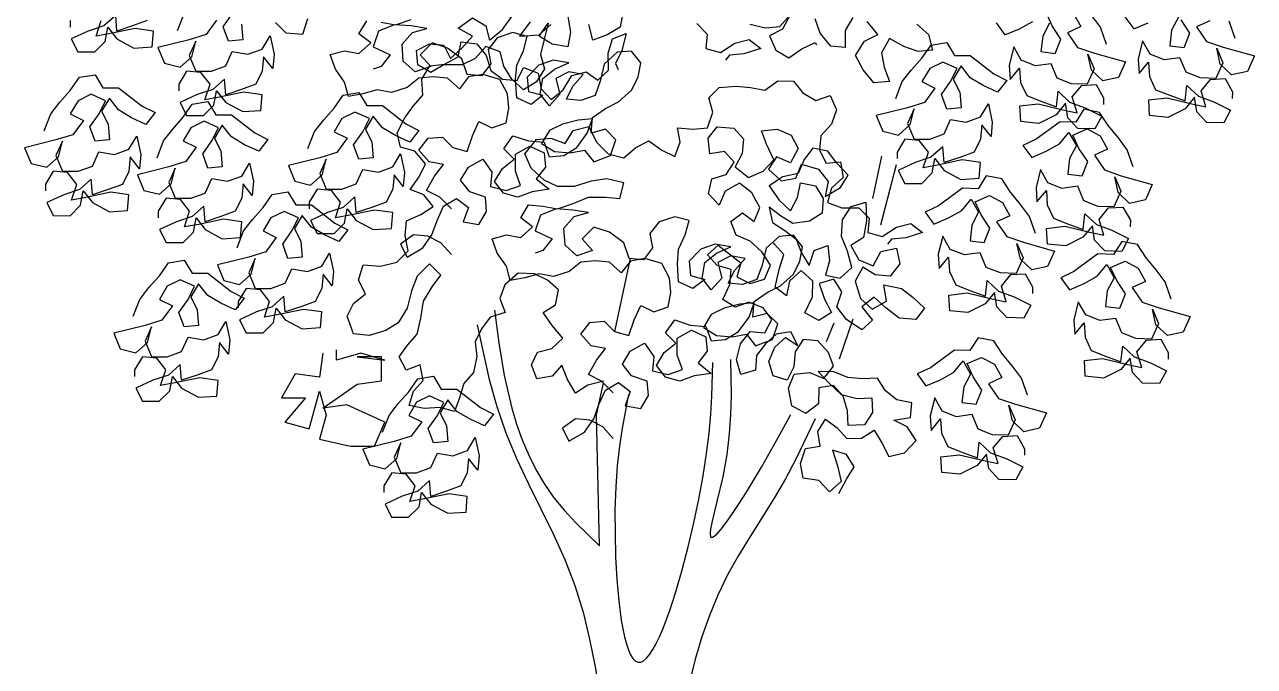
# Model space of a CAD drawing. Header units: metres. Extents: x 2.7 to 23.1, y -0.5 to 9.6.
# Drawn here: x 9.34 to 14.62, y 2.91 to 5.67 of the extents above; entities that cross this region are included whole.
import ezdxf

# ---------------------------------------------------------------- set-up
doc = ezdxf.new("R2010")
doc.units = ezdxf.units.M
doc.layers.add('ceco.net 89', color=7, linetype='Continuous')

msp = doc.modelspace()

# ---------------------------------------------------------------- linework, layer by layer
at = {"layer": 'ceco.net 89'}
for p, q in [((12.9798, 4.9207), (13.0175, 5.103)), ((13.08, 5.0655), (13.0116, 4.8068)), ((12.7796, 4.3072), (12.8134, 4.3868)), ((12.8932, 4.4026), (12.8344, 4.2306)), ((11.8048, 3.4299), (11.7923, 3.9918))]:
    msp.add_line(p, q, dxfattribs=at)
for points in [[(9.8614, 5.6844), (9.7997, 5.662), (9.7324, 5.6397), (9.7269, 5.707), (9.6764, 5.6622), (9.6091, 5.6398), (9.5362, 5.6062), (9.5642, 5.5502), (9.6371, 5.5501), (9.6819, 5.5949), (9.6932, 5.6565), (9.7324, 5.6061), (9.8052, 5.5668), (9.8837, 5.5723), (9.8894, 5.6395), (9.8109, 5.6508), (9.7044, 5.6285), (9.6427, 5.6174), (9.6652, 5.6846)], [(9.9924, 5.6413), (10.0205, 5.7141)], [(10.2671, 5.6691), (10.2726, 5.6018), (10.211, 5.5963), (10.1886, 5.6579), (10.2279, 5.7139)], [(11.9048, 5.718), (11.8936, 5.6564), (11.8375, 5.6228), (11.7758, 5.6004), (11.7591, 5.6677)], [(12.4509, 5.6699), (12.5182, 5.6531), (12.5798, 5.6586), (12.6247, 5.709), (12.591, 5.6474), (12.535, 5.6194), (12.5629, 5.5577), (12.6189, 5.5241), (12.675, 5.5632), (12.7311, 5.5912), (12.7367, 5.58)], [(13.8409, 5.7155), (13.8729, 5.6586), (13.8161, 5.6321), (13.8591, 5.5692), (13.9313, 5.5448), (14.0648, 5.5073), (14.0349, 5.4409), (13.9672, 5.426), (13.918, 5.4722), (13.9031, 5.5399), (13.9294, 5.4775), (13.8995, 5.4111), (13.8322, 5.413), (13.7713, 5.4372), (13.745, 5.4996), (13.6774, 5.4903), (13.6165, 5.5145), (13.5844, 5.5715), (13.5654, 5.4935), (13.5692, 5.4317), (13.6099, 5.481), (13.6137, 5.4192), (13.6402, 5.3624), (13.7011, 5.3383), (13.7677, 5.3139), (13.7753, 5.381), (13.8244, 5.3347), (13.891, 5.3104), (13.9629, 5.2747), (13.9332, 5.2195), (13.8604, 5.2216), (13.8169, 5.2677), (13.8074, 5.3296), (13.7668, 5.2803), (13.6928, 5.2432), (13.6145, 5.251), (13.6109, 5.3184), (13.6896, 5.3274), (13.7954, 5.3019), (13.8567, 5.289), (13.8362, 5.3568), (13.8769, 5.4061), (13.9387, 5.41), (13.9707, 5.353), (13.9699, 5.325)], [(13.7388, 5.6736), (13.7091, 5.6184), (13.7016, 5.5513), (13.7631, 5.5439), (13.7873, 5.6049), (13.7496, 5.6621), (13.7232, 5.7189)], [(13.9829, 5.5825), (13.9569, 5.6562), (13.9192, 5.7077)], [(9.5307, 5.6847), (9.5307, 5.6567)], [(10.1606, 5.686), (10.1157, 5.6244), (10.0429, 5.602), (9.9083, 5.5685), (9.9363, 5.5012), (10.0035, 5.4844), (10.054, 5.5291), (10.0709, 5.5964), (10.0428, 5.5348), (10.0708, 5.4675), (10.138, 5.4674), (10.1997, 5.4898), (10.2278, 5.5514), (10.295, 5.5401), (10.3567, 5.5625), (10.3904, 5.6185), (10.4071, 5.54), (10.4014, 5.4784), (10.3623, 5.5289), (10.3566, 5.4672), (10.3285, 5.4112), (10.2668, 5.3888), (10.1996, 5.3665), (10.194, 5.4337), (10.1435, 5.3889), (10.0763, 5.3666), (10.0034, 5.333), (10.0313, 5.277), (10.1042, 5.2769), (10.1491, 5.3217), (10.1603, 5.3833), (10.1995, 5.3329), (10.2724, 5.2936), (10.3508, 5.2991), (10.3565, 5.3663), (10.278, 5.3776), (10.1715, 5.3553), (10.1099, 5.3441), (10.1324, 5.4114), (10.0932, 5.4619), (10.0315, 5.4675), (9.9978, 5.4115), (9.9978, 5.3835)], [(10.4128, 5.6768), (10.4576, 5.632), (10.5304, 5.6263), (10.5529, 5.6935)], [(11.1691, 4.8765), (11.1187, 4.927), (11.0627, 4.9551), (11.0964, 5.0167), (11.1356, 5.0671), (11.074, 5.0784), (11.0292, 5.1289), (11.0685, 5.1793), (11.1301, 5.1848), (11.1749, 5.14), (11.2366, 5.1231), (11.2591, 5.1903), (11.2871, 5.2519), (11.3432, 5.2239), (11.4048, 5.2462), (11.4161, 5.3079), (11.4105, 5.3695), (11.377, 5.4312), (11.3041, 5.4537), (11.2425, 5.4425), (11.2032, 5.3921), (11.1528, 5.437), (11.0911, 5.4427), (11.0295, 5.4371), (10.979, 5.398), (10.9117, 5.3756), (10.8501, 5.3869), (10.7884, 5.3701), (10.7268, 5.3589), (10.71, 5.4206), (10.6708, 5.4767), (10.6485, 5.5384), (10.7101, 5.5551), (10.7718, 5.5439), (10.8222, 5.5887), (10.7718, 5.6279), (10.8055, 5.684)], [(11.1689, 4.6804), (11.1241, 4.7309), (11.0681, 4.7589), (11.0064, 4.7646), (10.9504, 4.7254), (10.9783, 4.6693), (11.0456, 4.7085), (11.0849, 4.7645), (11.1074, 4.8261), (11.1355, 4.8878), (11.1915, 4.9214), (11.242, 4.8821), (11.2195, 4.8204), (11.2867, 4.8092), (11.3204, 4.8652), (11.3149, 4.9268), (11.2476, 4.9493), (11.2084, 4.9998), (11.2421, 5.0558), (11.3038, 5.0894), (11.343, 5.0333), (11.3373, 4.9717), (11.4046, 4.9548), (11.4662, 4.9771), (11.4439, 5.0388), (11.4439, 5.1117), (11.5056, 5.1453), (11.5672, 5.1172), (11.5728, 5.0555), (11.5335, 5.0051), (11.5895, 4.9602), (11.5166, 4.9491), (11.455, 4.9267), (11.3933, 4.9436), (11.3542, 4.9941), (11.3878, 5.0501), (11.4383, 5.0893), (11.3935, 5.1341), (11.4328, 5.1902), (11.5, 5.1677), (11.5673, 5.162), (11.5896, 5.1003), (11.6513, 5.1059), (11.7074, 5.1395), (11.7523, 5.2011), (11.7748, 5.2627), (11.7131, 5.2572), (11.6458, 5.2404), (11.5898, 5.2124), (11.5561, 5.1564), (11.6121, 5.1227), (11.6793, 5.1171), (11.741, 5.1282), (11.7802, 5.0777), (11.8531, 5.1057), (11.8756, 5.1729), (11.8308, 5.2178), (11.7691, 5.2011), (11.7748, 5.2683), (11.8308, 5.3075), (11.8869, 5.3355), (11.943, 5.3859), (11.9711, 5.4419), (11.9824, 5.5035), (11.9432, 5.554), (11.8815, 5.5485), (11.8254, 5.4981), (11.8085, 5.4252), (11.7861, 5.3636), (11.7244, 5.3412), (11.6627, 5.3469), (11.6908, 5.4029), (11.7357, 5.4533), (11.6741, 5.4646), (11.618, 5.4366), (11.6347, 5.3693), (11.5898, 5.3189), (11.5507, 5.3694), (11.5619, 5.4366), (11.6124, 5.4758), (11.6741, 5.5038), (11.6068, 5.5151), (11.5452, 5.4927), (11.4947, 5.4423), (11.5002, 5.3807), (11.5619, 5.3638), (11.5114, 5.3246), (11.4498, 5.3527), (11.4442, 5.4312), (11.4499, 5.4928), (11.478, 5.5544), (11.4948, 5.6161), (11.4332, 5.6329), (11.3659, 5.6106), (11.3266, 5.5602), (11.3378, 5.4985), (11.2985, 5.4481), (11.2369, 5.4538), (11.2145, 5.521), (11.1529, 5.5659), (11.0857, 5.5884), (11.0352, 5.538), (11.08, 5.4875), (11.0127, 5.4652), (10.9623, 5.5101), (10.9568, 5.5829), (11.0016, 5.6333), (11.0633, 5.6501), (10.9961, 5.6614), (10.9232, 5.667), (10.8559, 5.6391), (10.8334, 5.5718), (10.9063, 5.5381), (10.867, 5.4877), (10.8334, 5.4765)], [(10.8672, 5.6783), (10.9288, 5.667), (10.9961, 5.6894)], [(11.6694, 5.7014), (11.6806, 5.6342), (11.6693, 5.5725), (11.6021, 5.5838), (11.546, 5.6175), (11.5853, 5.6735), (11.5516, 5.539), (11.5683, 5.4773), (11.5346, 5.4213), (11.4786, 5.3877), (11.4282, 5.4326), (11.3946, 5.4887), (11.3778, 5.5504), (11.3162, 5.5728), (11.2713, 5.5224), (11.2152, 5.4945), (11.1368, 5.4945), (11.0807, 5.461), (11.0247, 5.4946), (11.0191, 5.5563), (11.0752, 5.5843), (11.1369, 5.5786), (11.1648, 5.5225), (11.2153, 5.5673), (11.2602, 5.6177), (11.1986, 5.6514), (11.2603, 5.6962), (11.3163, 5.6625), (11.333, 5.6008), (11.3891, 5.6456), (11.4284, 5.7016)], [(11.5069, 5.6792), (11.462, 5.6175), (11.546, 5.6231), (11.5965, 5.6679)], [(12.2235, 5.6714), (12.2683, 5.6266), (12.2626, 5.5649), (12.3243, 5.548), (12.386, 5.5872), (12.4476, 5.604), (12.498, 5.5647), (12.4252, 5.5423), (12.3635, 5.5368), (12.3467, 5.5144)], [(12.8937, 5.6975), (12.8601, 5.6415), (12.86, 5.5687), (12.7983, 5.5743), (12.7536, 5.6304), (12.7312, 5.6921)], [(13.1683, 5.6693), (13.2187, 5.6244), (13.2355, 5.5571), (13.1738, 5.5516), (13.1122, 5.574), (13.0506, 5.6077), (13.0169, 5.5461), (13.0281, 5.4844), (13.0504, 5.4228), (12.9832, 5.4172), (12.9384, 5.4733), (12.9048, 5.535), (12.9441, 5.5966), (13.0002, 5.6246), (12.9554, 5.6807)], [(13.5089, 5.6746), (13.5467, 5.623), (13.6091, 5.6493), (13.6661, 5.6813)], [(14.0625, 5.7001), (14.1002, 5.6486), (14.1627, 5.6748)], [(14.4265, 5.6841), (14.3696, 5.6577), (14.4127, 5.5948), (14.4849, 5.5703), (14.6184, 5.5328), (14.5885, 5.4664), (14.5207, 5.4515), (14.4716, 5.4978), (14.4567, 5.5655), (14.483, 5.5031), (14.453, 5.4366), (14.3858, 5.4386), (14.3248, 5.4627), (14.2986, 5.5251), (14.231, 5.5159), (14.17, 5.54), (14.138, 5.597), (14.119, 5.5191), (14.1228, 5.4573), (14.1635, 5.5066), (14.1673, 5.4448), (14.1937, 5.388), (14.2547, 5.3638), (14.3213, 5.3395), (14.3288, 5.4065), (14.378, 5.3603), (14.4446, 5.3359), (14.5164, 5.3003), (14.4868, 5.245), (14.414, 5.2471), (14.3704, 5.2932), (14.361, 5.3552), (14.3203, 5.3059), (14.2464, 5.2687), (14.1681, 5.2766), (14.1644, 5.3439), (14.2432, 5.3529), (14.349, 5.3275), (14.4103, 5.3145), (14.3898, 5.3824), (14.4305, 5.4317), (14.4923, 5.4355), (14.5243, 5.3785), (14.5235, 5.3505)], [(14.2923, 5.6991), (14.2627, 5.6439), (14.2552, 5.5769), (14.3166, 5.5695), (14.3408, 5.6305), (14.3032, 5.6876)], [(14.5364, 5.6081), (14.5105, 5.6817)], [(11.8236, 4.1361), (11.7544, 4.119), (11.7014, 4.0855), (11.666, 4.1462), (11.6431, 4.2058), (11.6017, 4.1588), (11.5353, 4.1465), (11.5124, 4.2062), (11.5395, 4.2618), (11.601, 4.2771), (11.6473, 4.3211), (11.6013, 4.3751), (11.563, 4.431), (11.6159, 4.4645), (11.6286, 4.5288), (11.5816, 4.5703), (11.526, 4.5973), (11.4558, 4.6004), (11.3989, 4.5496), (11.3767, 4.491), (11.3996, 4.4314), (11.3351, 4.4114), (11.2985, 4.3615), (11.2714, 4.3058), (11.2789, 4.2424), (11.2634, 4.1732), (11.2219, 4.1262), (11.2044, 4.0647), (11.1822, 4.0062), (11.1207, 4.0236), (11.0524, 4.019), (10.9881, 4.0317), (11.0055, 4.0931), (11.047, 4.1401), (11.0347, 4.2065), (10.975, 4.1836), (10.9444, 4.2413), (10.9811, 4.2912), (11.0225, 4.3382), (11.0381, 4.4074), (11.0489, 4.4794), (11.0865, 4.5418), (11.1232, 4.5917), (11.0743, 4.6409), (11.0222, 4.5872), (10.9971, 4.5238), (10.9786, 4.4498), (10.941, 4.3875), (10.888, 4.354), (10.8159, 4.332), (10.7486, 4.3399), (10.7219, 4.415), (10.749, 4.4706), (10.8, 4.5118), (10.7694, 4.5696), (10.7898, 4.6359), (10.8647, 4.6299), (10.934, 4.647), (10.9831, 4.6959), (10.9708, 4.7622), (10.9758, 4.8247), (11.0383, 4.8524), (11.0913, 4.8859), (11.0501, 4.937), (10.9915, 4.9592), (11.0311, 5.0139), (11.0582, 5.0696), (11.0122, 5.1235), (10.9507, 5.141), (10.9355, 5.2026), (10.9683, 5.2678), (11.005, 5.3177), (11.0465, 5.3647), (11.0418, 5.433), (11.0766, 5.4906), (11.14, 5.4981), (11.1978, 5.5287), (11.2105, 5.593), (11.2777, 5.5852), (11.3189, 5.5341), (11.3389, 5.4697), (11.3888, 5.433), (11.4513, 5.428), (11.4784, 5.4837), (11.5417, 5.4585), (11.554, 5.3922), (11.5981, 5.3459), (11.6492, 5.3871), (11.6868, 5.4495), (11.7484, 5.4647), (11.7983, 5.4281), (11.8445, 5.4721), (11.8428, 5.5452), (11.8603, 5.6067), (11.9199, 5.6296), (11.9015, 5.5556), (11.8744, 5.4999), (11.8849, 5.474)], [(13.0779, 5.35), (13.106, 5.4228), (13.1453, 5.4732), (13.1902, 5.5236), (13.2295, 5.5796), (13.2967, 5.5908), (13.3303, 5.5347), (13.3976, 5.5346), (13.4984, 5.4561), (13.5544, 5.428), (13.5151, 5.3776), (13.4535, 5.4057), (13.3975, 5.4394), (13.3583, 5.4898), (13.3246, 5.4338), (13.3526, 5.3778), (13.3581, 5.3105), (13.2965, 5.3049), (13.2741, 5.3666), (13.3134, 5.4226), (13.3415, 5.4786), (13.2798, 5.5067), (13.2238, 5.4788), (13.1901, 5.4227), (13.2461, 5.3947), (13.2012, 5.3331), (13.1283, 5.3107), (12.9938, 5.2772), (13.0217, 5.2099), (13.089, 5.193), (13.1395, 5.2378), (13.1563, 5.3051), (13.1283, 5.2434), (13.1562, 5.1762), (13.2235, 5.1761), (13.2852, 5.1985), (13.3132, 5.2601), (13.3805, 5.2488), (13.4422, 5.2712), (13.4758, 5.3272), (13.4926, 5.2487), (13.4869, 5.1871), (13.4477, 5.2375), (13.4421, 5.1759), (13.414, 5.1199), (13.3523, 5.0975), (13.285, 5.0752), (13.2795, 5.1424), (13.229, 5.0976), (13.1617, 5.0753), (13.0888, 5.0417), (13.1168, 4.9856), (13.1897, 4.9856), (13.2346, 5.0304), (13.2458, 5.092), (13.285, 5.0415), (13.3578, 5.0022), (13.4363, 5.0078), (13.442, 5.075), (13.3635, 5.0863), (13.257, 5.064), (13.1953, 5.0528), (13.2178, 5.1201), (13.1786, 5.1705), (13.117, 5.1762), (13.0833, 5.1202), (13.0833, 5.0922)], [(9.4197, 5.2115), (9.4478, 5.2843), (9.4871, 5.3347), (9.532, 5.3851), (9.5712, 5.4412), (9.6385, 5.4523), (9.6721, 5.3962), (9.7393, 5.3962), (9.8402, 5.3176), (9.8962, 5.2895), (9.8569, 5.2391), (9.7953, 5.2672), (9.7393, 5.3009), (9.7001, 5.3514), (9.6664, 5.2953), (9.6944, 5.2393), (9.6999, 5.172), (9.6383, 5.1665), (9.6159, 5.2281), (9.6552, 5.2841), (9.6832, 5.3402), (9.6216, 5.3682), (9.5655, 5.3403), (9.5319, 5.2843), (9.5879, 5.2562), (9.543, 5.1946), (9.4701, 5.1722), (9.3356, 5.1387), (9.3635, 5.0714), (9.4308, 5.0546), (9.4813, 5.0993), (9.4981, 5.1666), (9.4701, 5.105), (9.498, 5.0377), (9.5653, 5.0376), (9.6269, 5.06), (9.655, 5.1216), (9.7223, 5.1103), (9.7839, 5.1327), (9.8176, 5.1887), (9.8344, 5.1102), (9.8287, 5.0486), (9.7895, 5.0991), (9.7839, 5.0374), (9.7558, 4.9814), (9.6941, 4.959), (9.6268, 4.9367), (9.6213, 5.0039), (9.5708, 4.9591), (9.5035, 4.9368), (9.4306, 4.9032), (9.4586, 4.8472), (9.5315, 4.8471), (9.5763, 4.8919), (9.5876, 4.9535), (9.6268, 4.903), (9.6996, 4.8637), (9.7781, 4.8693), (9.7838, 4.9365), (9.7053, 4.9478), (9.5988, 4.9255), (9.5371, 4.9143), (9.5596, 4.9816), (9.5204, 5.0321), (9.4588, 5.0377), (9.4251, 4.9817), (9.4251, 4.9537)], [(11.8644, 4.0864), (11.814, 4.1369), (11.7579, 4.165), (11.7916, 4.2266), (11.8309, 4.277), (11.7693, 4.2883), (11.7245, 4.3387), (11.7638, 4.3891), (11.8254, 4.3947), (11.8702, 4.3498), (11.9318, 4.3329), (11.9543, 4.4002), (11.9824, 4.4618), (12.0384, 4.4337), (12.1001, 4.4561), (12.1114, 4.5177), (12.1058, 4.5794), (12.0722, 4.6411), (11.9994, 4.6636), (11.9377, 4.6524), (11.8985, 4.602), (11.8481, 4.6469), (11.7864, 4.6526), (11.7248, 4.647), (11.6743, 4.6078), (11.607, 4.5855), (11.5454, 4.5967), (11.4837, 4.58), (11.422, 4.5688), (11.4053, 4.6305), (11.3661, 4.6866), (11.3437, 4.7482), (11.4054, 4.765), (11.467, 4.7537), (11.5175, 4.7985), (11.4671, 4.8378), (11.5008, 4.8938), (11.5624, 4.8882), (11.6241, 4.8769), (11.6914, 4.8992), (11.7586, 4.9272), (11.8315, 4.9271), (11.8931, 4.9215), (11.91, 4.9887), (11.8372, 5.0056), (11.7699, 4.9945), (11.697, 4.9721), (11.6242, 4.9722), (11.5681, 5.0002), (11.5121, 5.0507), (11.4842, 5.1124), (11.5347, 5.174), (11.5963, 5.1796), (11.658, 5.1571), (11.6916, 5.2131), (11.7589, 5.2299), (11.7925, 5.1626), (11.8429, 5.1121), (11.9101, 5.0952), (11.9606, 5.14), (12.0167, 5.168), (12.0727, 5.1287), (12.1287, 5.1006), (12.1512, 5.1622), (12.14, 5.2239), (12.2073, 5.2182), (12.2689, 5.2238), (12.2914, 5.291), (12.2747, 5.3527), (12.3195, 5.3975), (12.3924, 5.403), (12.4541, 5.3974), (12.5157, 5.3861), (12.5718, 5.4253), (12.639, 5.4252), (12.6782, 5.3747), (12.7342, 5.3411), (12.7959, 5.3634), (12.8239, 5.3018), (12.8014, 5.2401), (12.7565, 5.1897), (12.7509, 5.1281), (12.7788, 5.072), (12.8405, 5.0775), (12.8516, 5.0103), (12.8012, 4.9655), (12.7843, 4.9039), (12.8459, 4.8814), (12.9188, 4.8813), (12.9636, 4.8364), (12.9579, 4.7748), (13.0196, 4.7579), (13.0812, 4.7971), (13.1429, 4.8138), (13.1933, 4.7746), (13.1204, 4.7522), (13.0588, 4.7467), (13.0419, 4.7243)], [(9.9044, 5.0959), (9.9324, 5.1687), (9.9717, 5.2191), (10.0166, 5.2695), (10.0559, 5.3255), (10.1232, 5.3367), (10.1567, 5.2806), (10.224, 5.2805), (10.3248, 5.202), (10.3808, 5.1739), (10.3416, 5.1235), (10.2799, 5.1516), (10.2239, 5.1853), (10.1847, 5.2357), (10.151, 5.1797), (10.179, 5.1237), (10.1846, 5.0564), (10.1229, 5.0508), (10.1005, 5.1125), (10.1398, 5.1685), (10.1679, 5.2245), (10.1063, 5.2526), (10.0502, 5.2247), (10.0165, 5.1686), (10.0725, 5.1406), (10.0276, 5.079), (9.9548, 5.0566), (9.8202, 5.0231), (9.8482, 4.9558), (9.9154, 4.9389), (9.9659, 4.9837), (9.9828, 5.051), (9.9547, 4.9893), (9.9827, 4.9221), (10.0499, 4.922), (10.1116, 4.9444), (10.1397, 5.006), (10.2069, 4.9947), (10.2686, 5.0171), (10.3023, 5.0731), (10.319, 4.9946), (10.3134, 4.933), (10.2742, 4.9834), (10.2685, 4.9218), (10.2404, 4.8658), (10.1788, 4.8434), (10.1115, 4.8211), (10.1059, 4.8883), (10.0555, 4.8435), (9.9882, 4.8212), (9.9153, 4.7876), (9.9433, 4.7315), (10.0161, 4.7315), (10.061, 4.7763), (10.0723, 4.8379), (10.1115, 4.7874), (10.1843, 4.7481), (10.2628, 4.7537), (10.2684, 4.8209), (10.19, 4.8322), (10.0834, 4.8099), (10.0218, 4.7987), (10.0443, 4.866), (10.0051, 4.9164), (9.9434, 4.9221), (9.9098, 4.8661), (9.9097, 4.8381)], [(10.5529, 5.135), (10.581, 5.2078), (10.6203, 5.2582), (10.6652, 5.3086), (10.7045, 5.3646), (10.7717, 5.3758), (10.8053, 5.3197), (10.8726, 5.3196), (10.9734, 5.2411), (11.0294, 5.213), (10.9901, 5.1626), (10.9285, 5.1907), (10.8725, 5.2244), (10.8333, 5.2748), (10.7996, 5.2188), (10.8276, 5.1627), (10.8331, 5.0955), (10.7715, 5.0899), (10.7491, 5.1516), (10.7884, 5.2076), (10.8165, 5.2636), (10.7548, 5.2917), (10.6988, 5.2637), (10.6651, 5.2077), (10.7211, 5.1797), (10.6762, 5.118), (10.6033, 5.0957), (10.4688, 5.0622), (10.4968, 4.9949), (10.564, 4.978), (10.6145, 5.0228), (10.6314, 5.0901), (10.6033, 5.0284), (10.6312, 4.9611), (10.6985, 4.9611), (10.7602, 4.9834), (10.7882, 5.0451), (10.8555, 5.0338), (10.9172, 5.0562), (10.9508, 5.1122), (10.9676, 5.0337), (10.9619, 4.9721), (10.9227, 5.0225), (10.9171, 4.9609), (10.889, 4.9049), (10.8273, 4.8825), (10.7601, 4.8601), (10.7545, 4.9274), (10.704, 4.8826), (10.6367, 4.8603), (10.5639, 4.8267), (10.5918, 4.7706), (10.6647, 4.7706), (10.7096, 4.8154), (10.7208, 4.877), (10.76, 4.8265), (10.8328, 4.7872), (10.9113, 4.7927), (10.917, 4.86), (10.8385, 4.8713), (10.732, 4.849), (10.6704, 4.8378), (10.6928, 4.905), (10.6537, 4.9555), (10.592, 4.9612), (10.5583, 4.9052), (10.5583, 4.8771)], [(14.0979, 5.0566), (14.072, 5.1302), (14.0342, 5.1818), (13.9908, 5.2335), (13.9532, 5.2906), (13.8863, 5.3037), (13.8511, 5.2487), (13.7839, 5.2506), (13.6808, 5.175), (13.624, 5.1486), (13.6617, 5.0971), (13.7242, 5.1233), (13.7811, 5.1554), (13.8218, 5.2047), (13.8538, 5.1477), (13.8242, 5.0924), (13.8167, 5.0254), (13.8782, 5.018), (13.9023, 5.079), (13.8647, 5.1361), (13.8383, 5.193), (13.9007, 5.2192), (13.9559, 5.1896), (13.988, 5.1326), (13.9311, 5.1062), (13.9742, 5.0433), (14.0464, 5.0188), (14.1799, 4.9814), (14.15, 4.9149), (14.0822, 4.9), (14.0331, 4.9463), (14.0182, 5.014), (14.0445, 4.9516), (14.0145, 4.8852), (13.9473, 4.8871), (13.8863, 4.9112), (13.8601, 4.9737), (13.7925, 4.9644), (13.7315, 4.9886), (13.6995, 5.0455), (13.6805, 4.9676), (13.6843, 4.9058), (13.725, 4.9551), (13.7288, 4.8933), (13.7552, 4.8365), (13.8162, 4.8123), (13.8828, 4.788), (13.8903, 4.8551), (13.9395, 4.8088), (14.0061, 4.7845), (14.0779, 4.7488), (14.0483, 4.6936), (13.9755, 4.6956), (13.9319, 4.7417), (13.9225, 4.8037), (13.8818, 4.7544), (13.8079, 4.7172), (13.7296, 4.7251), (13.7259, 4.7925), (13.8047, 4.8014), (13.9105, 4.776), (13.9718, 4.763), (13.9513, 4.8309), (13.992, 4.8802), (14.0538, 4.884), (14.0858, 4.8271), (14.085, 4.799)], [(12.8328, 3.6546), (12.8661, 3.7154), (12.8996, 3.7683), (12.8658, 3.8225), (12.8056, 3.8399), (12.828, 3.7734), (12.8426, 3.7065), (12.7929, 3.6609), (12.7472, 3.7107), (12.6795, 3.7199), (12.669, 3.7829), (12.6902, 3.8472), (12.7533, 3.8577), (12.7428, 3.9207), (12.7764, 3.9736), (12.8255, 3.9359), (12.867, 3.89), (12.9304, 3.8925), (12.9846, 3.9264), (13.0185, 3.8722), (13.0485, 3.8139), (13.1154, 3.8285), (13.1648, 3.882), (13.1268, 3.94), (13.0701, 3.9695), (13.1411, 3.9802), (13.1465, 4.0439), (13.0825, 4.0572), (13.0334, 4.0949), (12.9995, 4.1491), (12.9361, 4.1466), (12.8725, 4.152), (12.8119, 4.1773), (12.7445, 4.1786), (12.7901, 4.1288), (12.8436, 4.0794), (12.9117, 4.0623), (12.9751, 4.0648), (12.9776, 4.0015), (12.944, 3.9486), (12.8727, 3.9457), (12.8702, 4.0091), (12.8519, 4.0718), (12.8104, 4.1178), (12.7473, 4.1073), (12.746, 4.0398), (12.6922, 3.998), (12.6314, 4.0313), (12.6165, 4.1061), (12.6418, 4.1666), (12.709, 4.1732), (12.7695, 4.1479), (12.811, 4.2011), (12.7888, 4.2597), (12.7432, 4.3094), (12.6795, 4.3148), (12.646, 4.2619), (12.6406, 4.1983), (12.6111, 4.1415), (12.5509, 4.159), (12.5325, 4.2217), (12.5579, 4.2822), (12.6038, 4.3237), (12.6567, 4.2901), (12.6266, 4.3484), (12.5636, 4.338), (12.5177, 4.2965), (12.48, 4.2474), (12.4746, 4.1837), (12.4118, 4.1653), (12.3935, 4.2281), (12.4106, 4.2962), (12.4521, 4.3494), (12.5158, 4.344), (12.5452, 4.4007), (12.5075, 4.4508), (12.447, 4.4761), (12.3884, 4.4539), (12.3355, 4.4875), (12.3647, 4.5522), (12.3701, 4.6158), (12.3099, 4.6333), (12.2684, 4.6792), (12.3143, 4.7207), (12.4125, 4.6453), (12.3951, 4.5851), (12.4518, 4.5556), (12.5145, 4.574), (12.5399, 4.6345), (12.5019, 4.6925), (12.4525, 4.7381), (12.392, 4.7635), (12.3698, 4.8221), (12.4199, 4.8598), (12.469, 4.8221), (12.4943, 4.8826), (12.4601, 4.9447), (12.4069, 4.9862), (12.3448, 4.952), (12.3194, 4.8915), (12.2738, 4.9412), (12.2871, 5.0052), (12.3499, 5.0236), (12.3835, 5.0765), (12.342, 5.1224), (12.2789, 5.112), (12.2723, 5.1791), (12.31, 5.2282), (12.3816, 5.2231), (12.4231, 5.1772), (12.4177, 5.1135), (12.3882, 5.0568), (12.4455, 5.0115), (12.508, 5.0378), (12.5536, 5.0872), (12.5232, 5.1534), (12.501, 5.212), (12.5682, 5.2187), (12.6287, 5.1933), (12.6588, 5.135), (12.6255, 5.0742), (12.565, 5.0996), (12.5314, 5.0467), (12.5849, 4.9972), (12.648, 5.0077), (12.6733, 5.0682), (12.7456, 5.0473), (12.7874, 4.9934), (12.7741, 4.9294), (12.84, 4.9677), (12.8735, 5.0206), (12.8238, 5.0742), (12.7861, 5.1242), (12.7221, 5.1375), (12.6844, 5.0884), (12.6591, 5.0279), (12.5922, 5.0134), (12.5342, 4.9754), (12.5764, 4.9136), (12.6258, 4.868), (12.6553, 4.9247), (12.6686, 4.9887), (12.7326, 4.9753), (12.7664, 4.9212), (12.7611, 4.8575), (12.7069, 4.8236), (12.6359, 4.8128), (12.583, 4.8464), (12.5339, 4.8841), (12.5485, 4.8173), (12.6014, 4.7837), (12.6505, 4.746), (12.6726, 4.6874), (12.7065, 4.6332), (12.7278, 4.6975), (12.7864, 4.7197), (12.793, 4.6525), (12.7756, 4.5923), (12.8396, 4.579), (12.8893, 4.6246), (12.8706, 4.6953), (12.8444, 4.7577), (12.8494, 4.8293), (12.8868, 4.8863), (12.9496, 4.9047), (12.9527, 4.8255), (12.9397, 4.7536), (12.8855, 4.7197), (12.9197, 4.6576), (12.9802, 4.6322), (13.0135, 4.693), (13.0804, 4.7076), (13.0949, 4.6407), (13.0534, 4.5875), (12.9897, 4.5929), (12.9368, 4.6265), (12.9036, 4.5657), (12.9264, 4.4912), (12.9758, 4.4456), (13.0379, 4.4798), (13.0271, 4.5508), (13.1031, 4.534), (13.1522, 4.4963), (13.2017, 4.4507), (13.1639, 4.4016), (13.0924, 4.4066), (13.035, 4.4519), (12.9856, 4.4976), (12.9317, 4.4558), (12.9777, 4.3981), (12.9317, 4.3566), (12.8665, 4.4016), (12.8247, 4.4555), (12.8459, 4.5198), (12.812, 4.5739), (12.7493, 4.5556), (12.7718, 4.4891), (12.8019, 4.4308), (12.7477, 4.3969), (12.6869, 4.4301), (12.7198, 4.4989), (12.7211, 4.5664), (12.6717, 4.612), (12.6219, 4.5664), (12.6086, 4.5024), (12.5595, 4.5401), (12.5763, 4.6161), (12.5976, 4.6804), (12.5561, 4.7264), (12.5519, 4.7302)], [(13.6779, 4.7706), (13.652, 4.8442), (13.6142, 4.8957), (13.5708, 4.9474), (13.5332, 5.0046), (13.4663, 5.0177), (13.4311, 4.9626), (13.3638, 4.9646), (13.2608, 4.889), (13.2039, 4.8626), (13.2417, 4.811), (13.3041, 4.8373), (13.3611, 4.8693), (13.4018, 4.9186), (13.4338, 4.8616), (13.4042, 4.8064), (13.3967, 4.7393), (13.4581, 4.732), (13.4823, 4.793), (13.4447, 4.8501), (13.4183, 4.9069), (13.4807, 4.9332), (13.5359, 4.9036), (13.5679, 4.8466), (13.5111, 4.8202), (13.5542, 4.7573), (13.6264, 4.7328), (13.7599, 4.6953), (13.7299, 4.6289), (13.6622, 4.614), (13.6131, 4.6603), (13.5982, 4.728), (13.6244, 4.6656), (13.5945, 4.5991), (13.5273, 4.601), (13.4663, 4.6252), (13.44, 4.6876), (13.3725, 4.6784), (13.3115, 4.7025), (13.2795, 4.7595), (13.2604, 4.6816), (13.2643, 4.6198), (13.3049, 4.6691), (13.3088, 4.6073), (13.3352, 4.5505), (13.3962, 4.5263), (13.4628, 4.502), (13.4703, 4.569), (13.5194, 4.5228), (13.586, 4.4984), (13.6579, 4.4627), (13.6283, 4.4075), (13.5555, 4.4096), (13.5119, 4.4557), (13.5025, 4.5176), (13.4618, 4.4683), (13.3879, 4.4312), (13.3096, 4.439), (13.3059, 4.5064), (13.3847, 4.5154), (13.4905, 4.49), (13.5518, 4.477), (13.5313, 4.5449), (13.5719, 4.5942), (13.6337, 4.598), (13.6658, 4.541), (13.665, 4.513)], [(10.248, 4.7087), (10.2761, 4.7815), (10.3153, 4.8319), (10.3602, 4.8823), (10.3995, 4.9383), (10.4668, 4.9495), (10.5004, 4.8934), (10.5676, 4.8933), (10.6684, 4.8148), (10.7245, 4.7867), (10.6852, 4.7363), (10.6235, 4.7644), (10.5675, 4.7981), (10.5283, 4.8485), (10.4947, 4.7925), (10.5226, 4.7365), (10.5282, 4.6692), (10.4665, 4.6636), (10.4442, 4.7253), (10.4834, 4.7813), (10.5115, 4.8374), (10.4499, 4.8654), (10.3938, 4.8375), (10.3601, 4.7814), (10.4162, 4.7534), (10.3713, 4.6918), (10.2984, 4.6694), (10.1638, 4.6359), (10.1918, 4.5686), (10.259, 4.5517), (10.3095, 4.5965), (10.3264, 4.6638), (10.2983, 4.6021), (10.3263, 4.5349), (10.3935, 4.5348), (10.4552, 4.5572), (10.4833, 4.6188), (10.5505, 4.6075), (10.6122, 4.6299), (10.6459, 4.6859), (10.6626, 4.6074), (10.657, 4.5458), (10.6178, 4.5963), (10.6121, 4.5346), (10.5841, 4.4786), (10.5224, 4.4562), (10.4551, 4.4339), (10.4496, 4.5011), (10.3991, 4.4563), (10.3318, 4.434), (10.2589, 4.4004), (10.2869, 4.3443), (10.3597, 4.3443), (10.4046, 4.3891), (10.4159, 4.4507), (10.4551, 4.4002), (10.5279, 4.3609), (10.6064, 4.3665), (10.612, 4.4337), (10.5336, 4.445), (10.4271, 4.4227), (10.3654, 4.4115), (10.3879, 4.4788), (10.3487, 4.5292), (10.2871, 4.5349), (10.2534, 4.4789), (10.2533, 4.4509)], [(11.8642, 3.8902), (11.8194, 3.9407), (11.7634, 3.9688), (11.7017, 3.9745), (11.6456, 3.9353), (11.6736, 3.8792), (11.7409, 3.9184), (11.7802, 3.9744), (11.8027, 4.036), (11.8307, 4.0976), (11.8868, 4.1312), (11.9372, 4.0919), (11.9148, 4.0303), (11.982, 4.019), (12.0157, 4.0751), (12.0101, 4.1367), (11.9429, 4.1592), (11.9037, 4.2097), (11.9374, 4.2657), (11.9991, 4.2993), (12.0383, 4.2432), (12.0326, 4.1815), (12.0998, 4.1646), (12.1615, 4.187), (12.1391, 4.2487), (12.1392, 4.3215), (12.2009, 4.3551), (12.2625, 4.327), (12.2681, 4.2654), (12.2288, 4.215), (12.2848, 4.1701), (12.2119, 4.1589), (12.1503, 4.1366), (12.0886, 4.1535), (12.0494, 4.2039), (12.0831, 4.2599), (12.1336, 4.2991), (12.0888, 4.344), (12.1281, 4.4), (12.1953, 4.3775), (12.2626, 4.3719), (12.2849, 4.3102), (12.3466, 4.3158), (12.4027, 4.3493), (12.4476, 4.4109), (12.47, 4.4726), (12.4084, 4.467), (12.3411, 4.4503), (12.285, 4.4223), (12.2513, 4.3663), (12.3074, 4.3326), (12.3746, 4.3269), (12.4363, 4.3381), (12.4755, 4.2876), (12.5484, 4.3156), (12.5708, 4.3828), (12.526, 4.4277), (12.4644, 4.4109), (12.47, 4.4782), (12.5261, 4.5174), (12.5822, 4.5453), (12.6383, 4.5957), (12.6664, 4.6517), (12.6776, 4.7134), (12.6384, 4.7639), (12.5768, 4.7583), (12.5207, 4.7079), (12.5038, 4.6351), (12.4813, 4.5734), (12.4197, 4.5511), (12.358, 4.5567), (12.3861, 4.6128), (12.431, 4.6632), (12.3693, 4.6744), (12.3133, 4.6465), (12.33, 4.5792), (12.2851, 4.5288), (12.2459, 4.5793), (12.2572, 4.6465), (12.3077, 4.6857), (12.3694, 4.7137), (12.3021, 4.7249), (12.2404, 4.7026), (12.19, 4.6522), (12.1955, 4.5905), (12.2571, 4.5737), (12.2067, 4.5345), (12.145, 4.5625), (12.1395, 4.641), (12.1452, 4.7027), (12.1732, 4.7643), (12.1901, 4.8259), (12.1285, 4.8428), (12.0612, 4.8204), (12.0219, 4.77), (12.0331, 4.7084), (11.9938, 4.658), (11.9321, 4.6636), (11.9098, 4.7309), (11.8482, 4.7758), (11.7809, 4.7983), (11.7305, 4.7479), (11.7752, 4.6974), (11.708, 4.675), (11.6576, 4.7199), (11.652, 4.7928), (11.6969, 4.8432), (11.7586, 4.86), (11.6913, 4.8712), (11.6185, 4.8769), (11.5512, 4.8489), (11.5287, 4.7817), (11.6015, 4.748), (11.5623, 4.6976), (11.5286, 4.6864)], [(14.2603, 4.4889), (14.2344, 4.5625), (14.1966, 4.6141), (14.1532, 4.6658), (14.1156, 4.7229), (14.0487, 4.736), (14.0135, 4.681), (13.9463, 4.6829), (13.8432, 4.6073), (13.7864, 4.5809), (13.8241, 4.5294), (13.8866, 4.5556), (13.9436, 4.5877), (13.9842, 4.637), (14.0162, 4.58), (13.9866, 4.5248), (13.9791, 4.4577), (14.0406, 4.4503), (14.0647, 4.5113), (14.0271, 4.5685), (14.0007, 4.6253), (14.0631, 4.6515), (14.1184, 4.6219), (14.1504, 4.5649), (14.0935, 4.5385), (14.1366, 4.4756), (14.2088, 4.4511), (14.3423, 4.4137), (14.3124, 4.3472), (14.2447, 4.3324), (14.1955, 4.3786), (14.1806, 4.4463), (14.2069, 4.3839), (14.1769, 4.3175), (14.1097, 4.3194), (14.0487, 4.3436), (14.0225, 4.406), (13.9549, 4.3967), (13.8939, 4.4209), (13.8619, 4.4778), (13.8429, 4.3999), (13.8467, 4.3381), (13.8874, 4.3874), (13.8912, 4.3256), (13.9176, 4.2688), (13.9786, 4.2446), (14.0452, 4.2203), (14.0527, 4.2874), (14.1019, 4.2411), (14.1685, 4.2168), (14.2403, 4.1811), (14.2107, 4.1259), (14.1379, 4.1279), (14.0944, 4.174), (14.0849, 4.236), (14.0442, 4.1867), (13.9703, 4.1495), (13.892, 4.1574), (13.8883, 4.2248), (13.9671, 4.2337), (14.0729, 4.2083), (14.1342, 4.1953), (14.1137, 4.2632), (14.1544, 4.3125), (14.2162, 4.3163), (14.2482, 4.2594), (14.2474, 4.2314)], [(9.8025, 4.4151), (9.8306, 4.4879), (9.8698, 4.5383), (9.9147, 4.5887), (9.954, 4.6448), (10.0213, 4.6559), (10.0549, 4.5998), (10.1221, 4.5998), (10.2229, 4.5212), (10.2789, 4.4931), (10.2397, 4.4427), (10.178, 4.4708), (10.122, 4.5045), (10.0828, 4.555), (10.0492, 4.4989), (10.0771, 4.4429), (10.0827, 4.3756), (10.021, 4.3701), (9.9987, 4.4317), (10.0379, 4.4877), (10.066, 4.5438), (10.0044, 4.5718), (9.9483, 4.5439), (9.9146, 4.4879), (9.9707, 4.4598), (9.9258, 4.3982), (9.8529, 4.3758), (9.7183, 4.3423), (9.7463, 4.275), (9.8135, 4.2582), (9.864, 4.3029), (9.8809, 4.3702), (9.8528, 4.3086), (9.8808, 4.2413), (9.948, 4.2412), (10.0097, 4.2636), (10.0378, 4.3252), (10.105, 4.3139), (10.1667, 4.3363), (10.2004, 4.3923), (10.2171, 4.3138), (10.2115, 4.2522), (10.1723, 4.3027), (10.1666, 4.241), (10.1385, 4.185), (10.0769, 4.1626), (10.0096, 4.1403), (10.0041, 4.2075), (9.9536, 4.1627), (9.8863, 4.1404), (9.8134, 4.1068), (9.8414, 4.0507), (9.9142, 4.0507), (9.9591, 4.0955), (9.9704, 4.1571), (10.0096, 4.1066), (10.0824, 4.0673), (10.1609, 4.0729), (10.1665, 4.1401), (10.0881, 4.1514), (9.9816, 4.1291), (9.9199, 4.1179), (9.9424, 4.1852), (9.9032, 4.2356), (9.8415, 4.2413), (9.8079, 4.1853), (9.8078, 4.1573)], [(11.8704, 4.3498), (11.9388, 4.663)], [(13.6435, 4.0761), (13.6175, 4.1497), (13.5798, 4.2013), (13.5364, 4.253), (13.4988, 4.3101), (13.4318, 4.3232), (13.3966, 4.2682), (13.3294, 4.2701), (13.2263, 4.1945), (13.1695, 4.1681), (13.2073, 4.1166), (13.2697, 4.1428), (13.3267, 4.1748), (13.3673, 4.2241), (13.3994, 4.1672), (13.3697, 4.1119), (13.3622, 4.0449), (13.4237, 4.0375), (13.4479, 4.0985), (13.4102, 4.1556), (13.3838, 4.2125), (13.4463, 4.2387), (13.5015, 4.2091), (13.5335, 4.1521), (13.4767, 4.1257), (13.5197, 4.0628), (13.5919, 4.0383), (13.7254, 4.0009), (13.6955, 3.9344), (13.6278, 3.9195), (13.5786, 3.9658), (13.5637, 4.0335), (13.59, 3.9711), (13.5601, 3.9047), (13.4928, 3.9066), (13.4319, 3.9307), (13.4056, 3.9932), (13.3381, 3.9839), (13.2771, 4.0081), (13.245, 4.065), (13.226, 3.9871), (13.2298, 3.9253), (13.2705, 3.9746), (13.2743, 3.9128), (13.3008, 3.856), (13.3617, 3.8318), (13.4283, 3.8075), (13.4359, 3.8746), (13.485, 3.8283), (13.5516, 3.804), (13.6235, 3.7683), (13.5939, 3.713), (13.521, 3.7151), (13.4775, 3.7612), (13.468, 3.8232), (13.4274, 3.7739), (13.3534, 3.7367), (13.2751, 3.7446), (13.2715, 3.812), (13.3502, 3.8209), (13.456, 3.7955), (13.5173, 3.7825), (13.4968, 3.8504), (13.5375, 3.8997), (13.5993, 3.9035), (13.6313, 3.8465), (13.6305, 3.8185)], [(10.6167, 4.2566), (10.6019, 4.1532), (10.4984, 4.168), (10.4393, 4.0646), (10.5428, 4.0646), (10.4541, 3.9613), (10.5575, 3.9318), (10.6019, 4.0942), (10.6315, 3.9908), (10.6019, 3.8875), (10.7349, 3.858), (10.8384, 3.858), (10.8827, 3.9613), (10.7201, 4.0351), (10.6167, 4.0204), (10.7645, 4.1237), (10.868, 4.1385), (10.868, 4.2418), (10.7645, 4.2418), (10.8827, 4.227), (10.7793, 4.2566), (10.6758, 4.227), (10.6758, 4.2713)], [(10.8733, 3.9171), (10.9014, 3.9899), (10.9407, 4.0403), (10.9855, 4.0907), (11.0248, 4.1467), (11.0921, 4.1579), (11.1257, 4.1018), (11.1929, 4.1017), (11.2937, 4.0232), (11.3498, 3.9951), (11.3105, 3.9447), (11.2489, 3.9728), (11.1928, 4.0064), (11.1536, 4.0569), (11.12, 4.0009), (11.1479, 3.9448), (11.1535, 3.8776), (11.0918, 3.872), (11.0695, 3.9337), (11.1088, 3.9897), (11.1368, 4.0457), (11.0752, 4.0738), (11.0191, 4.0458), (10.9854, 3.9898), (11.0415, 3.9617), (10.9966, 3.9001), (10.9237, 3.8778), (10.7891, 3.8443), (10.8171, 3.777), (10.8843, 3.7601), (10.9348, 3.8049), (10.9517, 3.8722), (10.9236, 3.8105), (10.9516, 3.7432), (11.0188, 3.7432), (11.0805, 3.7655), (11.1086, 3.8272), (11.1758, 3.8159), (11.2375, 3.8383), (11.2712, 3.8943), (11.2879, 3.8158), (11.2823, 3.7541), (11.2431, 3.8046), (11.2374, 3.743), (11.2094, 3.687), (11.1477, 3.6646), (11.0804, 3.6422), (11.0749, 3.7095), (11.0244, 3.6647), (10.9571, 3.6424), (10.8842, 3.6088), (10.9122, 3.5527), (10.985, 3.5526), (11.0299, 3.5974), (11.0412, 3.6591), (11.0804, 3.6086), (11.1532, 3.5693), (11.2317, 3.5748), (11.2373, 3.6421), (11.1589, 3.6534), (11.0524, 3.6311), (10.9907, 3.6199), (11.0132, 3.6871), (10.974, 3.7376), (10.9124, 3.7433), (10.8787, 3.6873), (10.8787, 3.6592)], [(11.7923, 3.9918), (11.8222, 4.1286)]]:
    msp.add_lwpolyline(points, dxfattribs=at)
at = {"layer": 'ceco.net 89', "flags": 128}
for points in [[(11.3548, 4.4413), (11.3729, 4.3009), (11.3958, 4.1607), (11.4282, 4.0211), (11.4491, 3.9522), (11.4733, 3.8845), (11.5012, 3.8186), (11.5331, 3.7549), (11.5691, 3.6938), (11.6095, 3.6359), (11.6544, 3.5814), (11.7026, 3.5294), (11.8048, 3.4299)], [(11.2798, 4.3788), (11.3318, 4.1437), (11.3635, 4.0283), (11.4022, 3.9153), (11.4486, 3.805), (11.5, 3.6965), (11.6068, 3.4808), (11.6563, 3.3715), (11.6995, 3.2598), (11.7345, 3.1453), (11.7629, 3.0285), (11.7863, 2.9105), (11.8064, 2.7921), (11.8414, 2.5549)], [(11.9298, 4.0792), (11.9027, 3.9347), (11.891, 3.8573), (11.8815, 3.7738), (11.875, 3.6824), (11.8716, 3.5848), (11.8738, 3.383), (11.8793, 3.285), (11.8877, 3.193), (11.8989, 3.11), (11.9055, 3.0728), (11.9128, 3.0391), (11.9208, 3.0091), (11.9295, 2.9833), (11.9388, 2.9621), (11.9488, 2.9459), (11.9594, 2.9349), (11.9706, 2.9296), (11.9824, 2.9302), (11.9948, 2.9364), (12.0077, 2.9478), (12.021, 2.9641), (12.0345, 2.985), (12.0484, 3.0102), (12.0625, 3.0393), (12.0767, 3.0721), (12.1052, 3.1472), (12.1333, 3.2329), (12.1607, 3.3267), (12.1866, 3.4259), (12.2105, 3.528), (12.232, 3.6304), (12.2504, 3.7304), (12.2652, 3.8256), (12.2759, 3.9137), (12.2831, 3.9951), (12.2877, 4.0717), (12.2924, 4.2165)]]:
    msp.add_lwpolyline(points, dxfattribs=at)
at = {"layer": 'ceco.net 89', "extrusion": (0, 0, -1), "flags": 128}
for points in [[(-12.3674, 4.229), (-12.3702, 4.0743), (-12.3683, 3.9939), (-12.3627, 3.9099), (-12.3519, 3.8212), (-12.3347, 3.7264), (-12.3108, 3.6263), (-12.2987, 3.5786), (-12.2885, 3.5361), (-12.2818, 3.5016), (-12.2802, 3.4882), (-12.28, 3.4779), (-12.2813, 3.4708), (-12.2841, 3.4668), (-12.2884, 3.4658), (-12.2939, 3.4677), (-12.3088, 3.4794), (-12.328, 3.5008), (-12.3509, 3.5307), (-12.3771, 3.5679), (-12.4058, 3.6114), (-12.4364, 3.6599), (-12.5011, 3.7675), (-12.5661, 3.8816), (-12.6268, 3.9932)], [(-12.732, 3.9748), (-12.6491, 3.8018), (-12.6036, 3.7172), (-12.555, 3.6341), (-12.4523, 3.4705), (-12.4019, 3.3883), (-12.355, 3.3046), (-12.3133, 3.2186), (-12.277, 3.1302), (-12.2454, 3.0397), (-12.2176, 2.9476), (-12.1706, 2.7594), (-12.1299, 2.5685)]]:
    msp.add_lwpolyline(points, dxfattribs=at)

doc.saveas('drawing.dxf')
